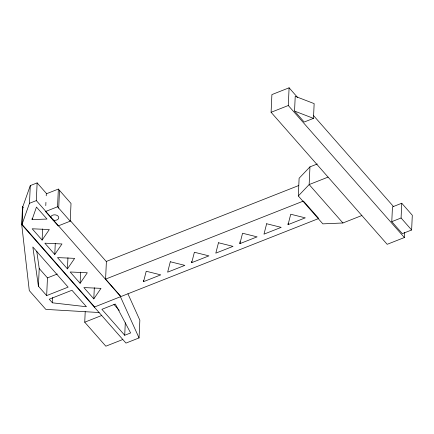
<?xml version="1.0" encoding="UTF-8"?>
<svg xmlns="http://www.w3.org/2000/svg" width="434" height="434" viewBox="0 0 434 434"><rect width="100%" height="100%" fill="white"/><g stroke="black" fill="none" stroke-linecap="round" stroke-linejoin="round"><path stroke-width="0.65" d="M99.088 312.523L45.82 309.388L29.29 290.596L21.7 224.508L22.503 206.801L23.398 207.821M94.607 306.936L22.02 224.383L22.823 206.676L30.288 185.595L37.134 182.893L46.514 193.564M22.02 224.383L29.479 203.296L30.288 185.595M32.1 219.604L36.461 207.061L47.008 219.051L32.1 219.604L32.159 218.291M94.308 307.088L120.755 296.617L36.326 200.6L37.134 182.893M38.409 286.212L32.832 246.989L68.127 287.134L46.66 295.603L38.409 286.212L39.212 268.51L36.754 251.221M42.109 240.083L49.308 229.559L32.176 228.783L42.109 240.083L42.613 228.935M45.776 205.624L45.923 202.347M46.221 195.788L46.313 193.819L58.357 189.067L71.019 203.47L70.216 221.177L58.172 225.93L45.505 211.526L57.548 206.774L58.357 189.067M46.66 295.603L47.469 277.896L39.212 268.51M52.416 302.818L49.248 299.216L71.946 290.265L86.437 306.74L52.416 302.818L52.655 297.572M54.776 254.487L61.975 243.962L44.843 243.186L54.776 254.487L55.281 243.338M58.704 208.087L59.507 190.385M67.438 268.89L74.637 258.366L57.505 257.59L67.438 268.89L67.943 257.742M80.1 283.288L87.305 272.769L70.167 271.993L80.1 283.288L80.61 272.145M122.811 339.502L105.842 346.196L84.733 322.191L85.21 311.699M93.809 298.88L101.008 288.355L83.876 287.579L93.809 298.88L94.314 287.731M105.592 279.116L303.437 201.056L318.768 218.492L120.923 296.552L105.592 279.116L106.395 261.409L298.57 185.589M124.721 335.276L101.898 309.317L115.303 304.028L130.612 332.954L124.721 335.276L125.29 322.815M21.7 224.508L125.968 343.093L139.048 337.934L139.851 320.227L127.922 293.807M143.551 281.666L146.215 271.255L160.754 274.874L143.551 281.666L143.611 280.353M191.719 262.657L194.383 252.252L208.928 255.87L191.719 262.657L191.779 261.344M239.893 243.653L242.557 233.242L257.096 236.861L239.893 243.653L239.98 241.684M404.624 232.288L404.385 237.534L387.177 244.32L271.093 112.297L271.896 94.59L289.098 87.804L297.583 97.455M404.385 237.534L288.295 105.511L289.098 87.804M288.067 224.644L290.726 214.239L305.27 217.857L288.067 224.644L288.127 223.331M294.55 111.071L295.223 96.321L314.151 103.617L313.484 118.373L304.191 122.035L294.55 111.071L313.484 118.373M361.853 215.519L342.925 222.984L322.842 223.863L298.31 195.956L299.113 178.255L309.957 166.873L317.287 163.981M309.957 166.873L309.154 184.575L298.31 195.956M391.788 221.655L392.455 206.904L401.748 203.237L412.3 215.237L411.633 229.993L402.34 233.66L391.788 221.655L401.076 217.993L401.748 203.237M50.707 217.439L50.8 216.854A4.036 2.756 2.6 0 1 55.666 214.933A4.036 2.756 2.6 0 1 58.65 218.324A4.036 2.756 2.6 0 1 53.783 220.244L52.97 220.011M29.479 203.296L36.326 200.6M271.093 112.297L288.295 105.511M47.469 277.896L57.283 274.022M328.077 177.11L309.154 184.575L342.925 222.984M84.733 322.191L101.702 315.496M313.657 115.732L393.578 206.627M401.076 217.993L411.633 229.993M70.189 220.488L106.373 261.637M57.548 206.774L70.216 221.177M113.892 304.337L119.263 310.446M120.462 296.769L139.048 337.934M22.503 206.801L22.812 209.476M170.302 261.756L167.638 272.161L184.841 265.375L170.302 261.756M218.47 242.747L215.806 253.152L233.009 246.366L218.47 242.747M266.644 223.743L263.981 234.148L281.183 227.362L266.644 223.743"/></g></svg>
